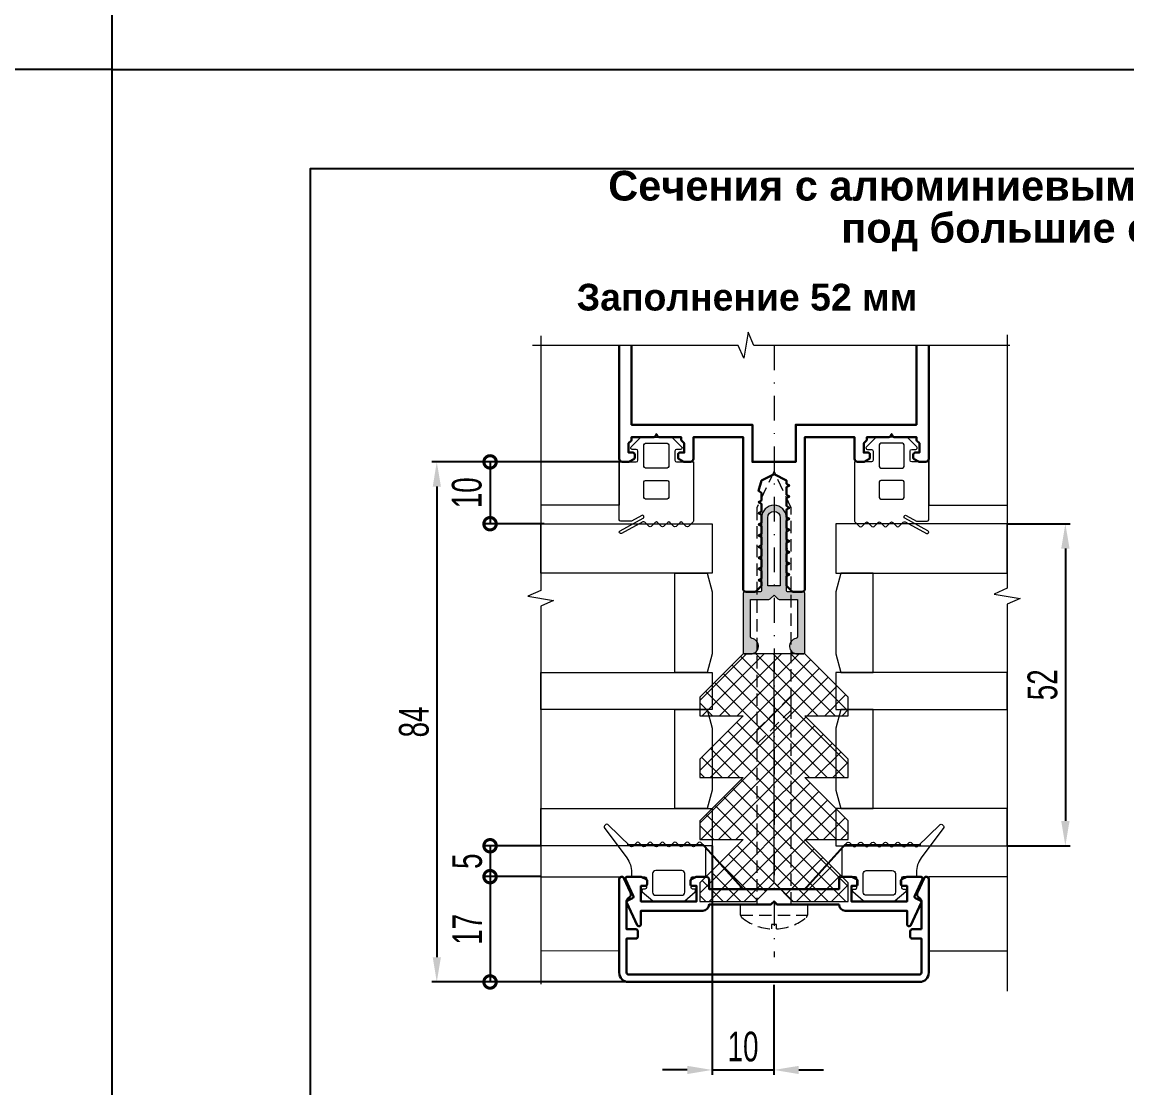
# Model space of a CAD drawing. Extents: x -37 to 8820, y -336 to 478.
# Drawn here: x 2510.9 to 2622.4, y 194.2 to 301.8 of the extents above; entities that cross this region are included whole.
import ezdxf

# ---------------------------------------------------------------- set-up
doc = ezdxf.new("R2010")
doc.units = 0
doc.header["$LTSCALE"] = 5
doc.linetypes.add('DASHDOT', pattern=[1, 0.5, -0.25, 0, -0.25])
doc.linetypes.add('HIDDEN', pattern=[0.375, 0.25, -0.125])
doc.layers.get('0').update_dxf_attribs({"linetype": 'CONTINUOUS', "lineweight": 30})
doc.layers.get('DEFPOINTS').update_dxf_attribs({"linetype": 'CONTINUOUS'})
for name, color, linetype, lineweight in [('1', 6, 'DASHDOT', 13), ('2', 3, 'HIDDEN', 13), ('Dimentions', 5, 'CONTINUOUS', 15), ('Glass', 5, 'CONTINUOUS', 20), ('Герлен', 7, 'CONTINUOUS', 60), ('Зигзаг', 1, 'CONTINUOUS', 15), ('Конструкции', 252, 'CONTINUOUS', 20), ('Текстовый', 7, 'CONTINUOUS', 9), ('Уплотнители', 1, 'CONTINUOUS', 20), ('Штриховка', 1, 'CONTINUOUS', 5)]:
    doc.layers.add(name, color=color, linetype=linetype, lineweight=lineweight)
doc.layers.add('Скрытые', color=14, linetype='CONTINUOUS', plot=False)
doc.styles.add('3', font='RUSS.SHX', dxfattribs={"width": 0.7, "height": 3})
doc.styles.add('Каталожный', font='arial.ttf', dxfattribs={"height": 2.5})
doc.dimstyles.new('MX1_6', dxfattribs={"dimtxt": 3, "dimasz": 2.5, "dimexe": 0.5, "dimexo": 0, "dimgap": 0.8, "dimtad": 1, "dimlfac": 1.6, "dimdsep": 46, "dimtxsty": '3', "dimcen": 0, "dimclrd": 256, "dimclre": 256, "dimclrt": 256, "dimaunit": 1, "dimadec": 0, "dimazin": 0, "dimtfac": 1, "dimtmove": 0, "dimatfit": 1, "dimfxl": 1, "dimtvp": 1, "dimtolj": 1, "dimtzin": 0, "dimarcsym": 0})

# ---------------------------------------------------------------- blocks, each defined once
blk = doc.blocks.new('*D1244')
at = {"layer": 'DEFPOINTS', "color": 0, "linetype": 'Continuous', "transparency": 16777216}
for p in [(2580.55, 218.63), (2586.8, 204.58), (2586.8, 196)]:
    blk.add_point(p, dxfattribs=at)
at = {"layer": 'Dimentions', "linetype": 'Continuous', "lineweight": -2, "transparency": 16777216}
for p, q in [((2580.55, 218.63), (2580.55, 195.5)), ((2586.8, 204.58), (2586.8, 195.5)), ((2578.05, 196), (2575.55, 196)), ((2580.55, 196), (2586.8, 196)), ((2589.3, 196), (2591.8, 196))]:
    blk.add_line(p, q, dxfattribs=at)
at = {"layer": 'Dimentions', "linetype": 'Continuous', "transparency": 16777216}
for points in [[(2578.05, 196.41), (2578.05, 195.58), (2580.55, 196)], [(2589.3, 196.41), (2589.3, 195.58), (2586.8, 196)]]:
    blk.add_solid(points, dxfattribs=at)
at = {"layer": 'Dimentions', "linetype": 'Continuous', "transparency": 16777216, "insert": (2583.68, 198.34), "char_height": 3, "attachment_point": 5, "style": '3'}
blk.add_mtext('\\A1;10', dxfattribs=at)
blk = doc.blocks.new('*D1245')
at = {"layer": 'DEFPOINTS', "color": 0, "linetype": 'Continuous', "transparency": 16777216}
for p in [(2610.35, 251.13), (2610.35, 218.63), (2616.22, 218.63)]:
    blk.add_point(p, dxfattribs=at)
at = {"layer": 'Dimentions', "linetype": 'Continuous', "lineweight": -2, "transparency": 16777216}
for p, q in [((2610.35, 251.13), (2616.72, 251.13)), ((2616.22, 248.63), (2616.22, 221.13)), ((2610.35, 218.63), (2616.72, 218.63))]:
    blk.add_line(p, q, dxfattribs=at)
at = {"layer": 'Dimentions', "linetype": 'Continuous', "transparency": 16777216}
for points in [[(2615.8, 248.63), (2616.64, 248.63), (2616.22, 251.13)], [(2615.8, 221.13), (2616.64, 221.13), (2616.22, 218.63)]]:
    blk.add_solid(points, dxfattribs=at)
at = {"layer": 'Dimentions', "linetype": 'Continuous', "transparency": 16777216, "insert": (2613.92, 234.88), "char_height": 3, "attachment_point": 5, "rotation": 90, "style": '3'}
blk.add_mtext('\\A1;52', dxfattribs=at)
blk = doc.blocks.new('_DotSmall')
at = {"color": 0, "linetype": 'ByBlock', "const_width": 0.5}
blk.add_lwpolyline([(-0.0625, 0, 1), (0.0625, 0, 1)], format="xyb", close=True, dxfattribs=at)
blk = doc.blocks.new('*D1246')
at = {"layer": 'DEFPOINTS', "color": 0, "linetype": 'Continuous', "transparency": 16777216}
for p in [(2563.26, 218.63), (2558.14, 215.51), (2563.26, 215.51)]:
    blk.add_point(p, dxfattribs=at)
at = {"layer": 'Dimentions', "linetype": 'Continuous', "lineweight": -2, "transparency": 16777216}
for p, q in [((2563.26, 218.63), (2557.64, 218.63)), ((2558.14, 218.63), (2558.14, 215.51)), ((2563.26, 215.51), (2557.64, 215.51))]:
    blk.add_line(p, q, dxfattribs=at)
at = {"layer": 'Dimentions', "linetype": 'Continuous', "lineweight": -2, "transparency": 16777216, "xscale": 2.5, "yscale": 2.5, "zscale": 2.5}
for p, rotation in [((2558.14, 218.63), 90), ((2558.14, 215.51), 270)]:
    blk.add_blockref('_DotSmall', p, dxfattribs=dict(at, rotation=rotation))
at = {"layer": 'Dimentions', "linetype": 'Continuous', "transparency": 16777216, "insert": (2555.84, 217.07), "char_height": 3, "attachment_point": 5, "rotation": 90, "style": '3'}
blk.add_mtext('\\A1;5', dxfattribs=at)
blk = doc.blocks.new('*D1247')
at = {"layer": 'DEFPOINTS', "color": 0, "linetype": 'Continuous', "transparency": 16777216}
for p in [(2563.26, 215.51), (2558.14, 204.88), (2572.12, 204.88)]:
    blk.add_point(p, dxfattribs=at)
at = {"layer": 'Dimentions', "linetype": 'Continuous', "lineweight": -2, "transparency": 16777216}
for p, q in [((2563.26, 215.51), (2557.64, 215.51)), ((2558.14, 215.51), (2558.14, 204.88)), ((2572.12, 204.88), (2557.64, 204.88))]:
    blk.add_line(p, q, dxfattribs=at)
at = {"layer": 'Dimentions', "linetype": 'Continuous', "lineweight": -2, "transparency": 16777216, "xscale": 2.5, "yscale": 2.5, "zscale": 2.5}
for p, rotation in [((2558.14, 215.51), 90), ((2558.14, 204.88), 270)]:
    blk.add_blockref('_DotSmall', p, dxfattribs=dict(at, rotation=rotation))
at = {"layer": 'Dimentions', "linetype": 'Continuous', "transparency": 16777216, "insert": (2555.84, 210.19), "char_height": 3, "attachment_point": 5, "rotation": 90, "style": '3'}
blk.add_mtext('\\A1;17', dxfattribs=at)
blk = doc.blocks.new('*D1248')
at = {"layer": 'DEFPOINTS', "color": 0, "linetype": 'Continuous', "transparency": 16777216}
for p in [(2572.42, 257.38), (2558.14, 251.14), (2563.61, 251.14)]:
    blk.add_point(p, dxfattribs=at)
at = {"layer": 'Dimentions', "linetype": 'Continuous', "lineweight": -2, "transparency": 16777216}
for p, q in [((2572.42, 257.38), (2557.64, 257.38)), ((2558.14, 257.38), (2558.14, 251.14)), ((2563.61, 251.14), (2557.64, 251.14))]:
    blk.add_line(p, q, dxfattribs=at)
at = {"layer": 'Dimentions', "linetype": 'Continuous', "lineweight": -2, "transparency": 16777216, "xscale": 2.5, "yscale": 2.5, "zscale": 2.5}
for p, rotation in [((2558.14, 257.38), 90), ((2558.14, 251.14), 270)]:
    blk.add_blockref('_DotSmall', p, dxfattribs=dict(at, rotation=rotation))
at = {"layer": 'Dimentions', "linetype": 'Continuous', "transparency": 16777216, "insert": (2555.8, 254.26), "char_height": 3, "attachment_point": 5, "rotation": 90, "style": '3'}
blk.add_mtext('\\A1;10', dxfattribs=at)
blk = doc.blocks.new('*D1249')
at = {"layer": 'DEFPOINTS', "color": 0, "linetype": 'Continuous', "transparency": 16777216}
for p in [(2571.78, 257.38), (2552.76, 204.88), (2572.12, 204.88)]:
    blk.add_point(p, dxfattribs=at)
at = {"layer": 'Dimentions', "linetype": 'Continuous', "lineweight": -2, "transparency": 16777216}
for p, q in [((2571.78, 257.38), (2552.26, 257.38)), ((2552.76, 254.88), (2552.76, 207.38)), ((2572.12, 204.88), (2552.26, 204.88))]:
    blk.add_line(p, q, dxfattribs=at)
at = {"layer": 'Dimentions', "linetype": 'Continuous', "transparency": 16777216}
for points in [[(2552.35, 254.88), (2553.18, 254.88), (2552.76, 257.38)], [(2552.35, 207.38), (2553.18, 207.38), (2552.76, 204.88)]]:
    blk.add_solid(points, dxfattribs=at)
at = {"layer": 'Dimentions', "linetype": 'Continuous', "transparency": 16777216, "insert": (2550.46, 231.13), "char_height": 3, "attachment_point": 5, "rotation": 90, "style": '3'}
blk.add_mtext('\\A1;84', dxfattribs=at)

msp = doc.modelspace()

# ---------------------------------------------------------------- hatches: boundary and pattern name
at = {"layer": 'Штриховка'}
h = msp.add_hatch(color=256, dxfattribs=at)
edge = h.paths.add_edge_path(flags=16)
edge.add_line((2586.1799, 244.8747), (2586.1799, 251.7497))
edge.add_arc((2586.8049, 251.7497), 0.625, 0, 180, ccw=False)
edge.add_line((2587.4299, 251.7497), (2587.4299, 244.8747))
edge.add_line((2587.4299, 244.8747), (2586.1799, 244.8747))
edge = h.paths.add_edge_path()
edge.add_arc((2589.1487, 238.781), 0.7813, 99.281799, 270)
edge.add_line((2589.1487, 237.9997), (2589.7424, 237.9997))
edge.add_arc((2589.7424, 238.1872), 0.1875, 270, 360)
edge.add_line((2589.9299, 238.1872), (2589.9299, 244.0622))
edge.add_arc((2589.7424, 244.0622), 0.1875, 0, 90)
edge.add_line((2589.7424, 244.2497), (2588.2424, 244.2497))
edge.add_arc((2588.2424, 244.4372), 0.1875, 180, 270, ccw=False)
edge.add_line((2588.0549, 244.4372), (2588.0549, 248.4997))
edge.add_arc((2588.0549, 248.6247), 0.125, 270, 450)
edge.add_line((2588.0549, 248.7497), (2588.0549, 251.7497))
edge.add_arc((2586.8049, 251.7497), 1.25, 0, 180)
edge.add_line((2585.5549, 251.7497), (2585.5549, 248.7497))
edge.add_arc((2585.5549, 248.6247), 0.125, 90, 270)
edge.add_line((2585.5549, 248.4997), (2585.5549, 244.4372))
edge.add_arc((2585.3674, 244.4372), 0.1875, -90, 0, ccw=False)
edge.add_line((2585.3674, 244.2497), (2583.8674, 244.2497))
edge.add_arc((2583.8674, 244.0622), 0.1875, 90, 180)
edge.add_line((2583.6799, 244.0622), (2583.6799, 238.1872))
edge.add_arc((2583.8674, 238.1872), 0.1875, 180, 270)
edge.add_line((2583.8674, 237.9997), (2584.4612, 237.9997))
edge.add_arc((2584.4612, 238.781), 0.7812, 270, 440.718201)
edge.add_arc((2584.6174, 239.737), 0.1875, 180, 260.718201, ccw=False)
edge.add_line((2584.4299, 239.737), (2584.4299, 243.4997))
edge.add_line((2584.4299, 243.4997), (2586.2898, 243.4997))
edge.add_arc((2586.2898, 243.6872), 0.1875, 270, 315)
edge.add_line((2586.4224, 243.5547), (2586.8049, 243.9372))
edge.add_line((2586.8049, 243.9372), (2587.1875, 243.5547))
edge.add_arc((2587.3201, 243.6872), 0.1875, 225, 270)
edge.add_line((2587.3201, 243.4997), (2589.1799, 243.4997))
edge.add_line((2589.1799, 243.4997), (2589.1799, 239.737))
edge.add_arc((2588.9924, 239.737), 0.1875, -80.718201, 0, ccw=False)
at = {"layer": 'Штриховка', "lineweight": 5}
h = msp.add_hatch(dxfattribs=at)
h.set_pattern_fill('NET', color=256, scale=10, angle=45, style=0)
h.set_pattern_definition([(45, (-2488.9941, 2925.4837), (-0.88388348, 0.88388348), []), (135, (-2488.9941, 2925.4837), (-0.88388348, -0.88388348), [])])
h.paths.add_polyline_path([(2588.6799, 213.011), (2594.3049, 213.011), (2594.3049, 214.886), (2589.9299, 219.261), (2594.3049, 219.261), (2594.3049, 221.136), (2589.9299, 225.511), (2594.3049, 225.511), (2594.3049, 227.386), (2589.9299, 231.761), (2594.3049, 231.761), (2594.3049, 233.636), (2589.9299, 238.011), (2583.6799, 238.011), (2579.3049, 233.636), (2579.3049, 231.761), (2583.6799, 231.761), (2579.3049, 227.386), (2579.3049, 225.511), (2583.6799, 225.511), (2579.3049, 221.136), (2579.3049, 219.261), (2583.6799, 219.261), (2579.3049, 214.886), (2579.3049, 213.011), (2584.9299, 213.011), (2586.8049, 214.886)])

# ---------------------------------------------------------------- linework, layer by layer
msp.add_lwpolyline([(2571.1799, 269.1469), (2571.1799, 257.6956, 0.41421356), (2571.4924, 257.3831), (2572.0732, 257.3831, 0.11643382), (2572.157, 257.4029), (2572.6388, 257.6438, 0.28407904), (2572.7424, 257.8115), (2572.7424, 258.1331, 0.41421356), (2572.5549, 258.3206), (2572.1174, 258.3206), (2572.1174, 259.2581), (2572.375, 259.5157, 0.19891237), (2572.4299, 259.6483), (2572.4299, 259.8831), (2574.6578, 259.8831, 0.28407904), (2574.8255, 259.9868), (2574.9299, 260.1956), (2575.0344, 259.9868, 0.28407904), (2575.2021, 259.8831), (2577.4299, 259.8831), (2577.4299, 259.6483, 0.19891237), (2577.4849, 259.5157), (2577.7424, 259.2581), (2577.7424, 258.3206), (2577.3049, 258.3206, 0.41421356), (2577.1174, 258.1331), (2577.1174, 257.8115, 0.28407904), (2577.2211, 257.6438), (2577.7029, 257.4029, 0.11643382), (2577.7867, 257.3831), (2578.3674, 257.3831, 0.41421356), (2578.6799, 257.6956), (2578.6799, 259.8831), (2583.6799, 259.8831), (2583.6799, 244.5706, 0.41421356), (2583.9924, 244.2581), (2584.8523, 244.2581, 0.19891237), (2584.9849, 244.313), (2585.5, 244.8282, 0.19891237), (2585.5549, 244.9608), (2585.5549, 245.1735, 0.28407904), (2585.4513, 245.3412), (2585.2424, 245.4456), (2585.4513, 245.55, 0.28407904), (2585.5549, 245.7177), (2585.5549, 246.2985, 0.28407904), (2585.4513, 246.4662), (2585.2424, 246.5706), (2585.4513, 246.675, 0.28407904), (2585.5549, 246.8427), (2585.5549, 247.4235, 0.28407904), (2585.4513, 247.5912), (2585.2424, 247.6956), (2585.4513, 247.8, 0.28407904), (2585.5549, 247.9677), (2585.5549, 248.5485, 0.28407904), (2585.4513, 248.7162), (2585.2424, 248.8206), (2585.4513, 248.925, 0.28407904), (2585.5549, 249.0927), (2585.5549, 249.6735, 0.28407904), (2585.4513, 249.8412), (2585.2424, 249.9456), (2585.4513, 250.05, 0.28407904), (2585.5549, 250.2177), (2585.5549, 250.7985, 0.28407904), (2585.4513, 250.9662), (2585.2424, 251.0706), (2585.4513, 251.175, 0.28407904), (2585.5549, 251.3427), (2585.5549, 251.9235, 0.28407904), (2585.4513, 252.0912), (2585.2424, 252.1956), (2585.4513, 252.3, 0.28407904), (2585.5549, 252.4677), (2585.5549, 253.0485, 0.28407904), (2585.4513, 253.2162), (2585.2424, 253.3206), (2585.4513, 253.425, 0.28407904), (2585.5549, 253.5927), (2585.5549, 254.1735, 0.28407904), (2585.4513, 254.3412), (2585.2424, 254.4456), (2585.5549, 255.5081), (2586.8049, 256.1331), (2588.0549, 255.5081), (2588.0549, 255.2802, 0.28407904), (2588.1586, 255.1125), (2588.3674, 255.0081), (2588.1586, 254.9037, 0.28407904), (2588.0549, 254.736), (2588.0549, 254.1552, 0.28407904), (2588.1586, 253.9875), (2588.3674, 253.8831), (2588.1586, 253.7787, 0.28407904), (2588.0549, 253.611), (2588.0549, 253.0302, 0.28407904), (2588.1586, 252.8625), (2588.3674, 252.7581), (2588.1586, 252.6537, 0.28407904), (2588.0549, 252.486), (2588.0549, 251.9052, 0.28407904), (2588.1586, 251.7375), (2588.3674, 251.6331), (2588.1586, 251.5287, 0.28407904), (2588.0549, 251.361), (2588.0549, 250.7802, 0.28407904), (2588.1586, 250.6125), (2588.3674, 250.5081), (2588.1586, 250.4037, 0.28407904), (2588.0549, 250.236), (2588.0549, 249.6552, 0.28407904), (2588.1586, 249.4875), (2588.3674, 249.3831), (2588.1586, 249.2787, 0.28407904), (2588.0549, 249.111), (2588.0549, 248.5302, 0.28407904), (2588.1586, 248.3625), (2588.3674, 248.2581), (2588.1586, 248.1537, 0.28407904), (2588.0549, 247.986), (2588.0549, 247.4052, 0.28407904), (2588.1586, 247.2375), (2588.3674, 247.1331), (2588.1586, 247.0287, 0.28407904), (2588.0549, 246.861), (2588.0549, 246.2802, 0.28407904), (2588.1586, 246.1125), (2588.3674, 246.0081), (2588.1586, 245.9037, 0.28407904), (2588.0549, 245.736), (2588.0549, 244.9608, 0.19891237), (2588.1099, 244.8282), (2588.625, 244.313, 0.19891237), (2588.7576, 244.2581), (2589.6174, 244.2581, 0.41421356), (2589.9299, 244.5706), (2589.9299, 259.8831), (2594.9299, 259.8831), (2594.9299, 257.6956, 0.41421356), (2595.2424, 257.3831), (2595.8232, 257.3831, 0.11643382), (2595.907, 257.4029), (2596.3888, 257.6438, 0.28407904), (2596.4924, 257.8115), (2596.4924, 258.1331, 0.41421356), (2596.3049, 258.3206), (2595.8674, 258.3206), (2595.8674, 259.2581), (2596.125, 259.5157, 0.19891237), (2596.1799, 259.6483), (2596.1799, 259.8831), (2598.4078, 259.8831, 0.28407904), (2598.5755, 259.9868), (2598.6799, 260.1956), (2598.7844, 259.9868, 0.28407904), (2598.9521, 259.8831), (2601.1799, 259.8831), (2601.1799, 259.6483, 0.19891237), (2601.2349, 259.5157), (2601.4924, 259.2581), (2601.4924, 258.3206), (2601.0549, 258.3206, 0.41421356), (2600.8674, 258.1331), (2600.8674, 257.8115, 0.28407904), (2600.9711, 257.6438), (2601.4529, 257.4029, 0.11643382), (2601.5367, 257.3831), (2602.1174, 257.3831, 0.41421356), (2602.4299, 257.6956), (2602.4299, 269.1469)], format="xyb")
msp.add_lwpolyline([(2572.4299, 269.1469), (2572.4299, 261.1331), (2584.6174, 261.1331), (2584.6174, 257.3831), (2588.9924, 257.3831), (2588.9924, 261.1331), (2601.1799, 261.1331), (2601.1799, 269.1469)])
for points in [[(2601.6799, 210.1956), (2601.6799, 213.0214, 0.27973928), (2601.478, 213.3541, -0.40155944), (2601.2834, 213.9271), (2601.9534, 215.3638, -0.80258485), (2602.4299, 215.2581), (2602.4299, 205.8206, -0.41421356), (2601.4924, 204.8831), (2572.1174, 204.8831, -0.41421356), (2571.1799, 205.8206), (2571.1799, 215.2581, -0.80258485), (2571.6565, 215.3638), (2572.3265, 213.9271, -0.40155944), (2572.1319, 213.3541, 0.27973928), (2571.9299, 213.0214), (2571.9299, 210.1956), (2572.8674, 210.1956, -0.41421356), (2573.0549, 210.0081), (2573.0549, 209.4456, -0.41421356), (2572.8674, 209.2581), (2571.9299, 209.2581), (2571.9299, 205.8206, 0.41421356), (2572.1174, 205.6331), (2601.4924, 205.6331, 0.41421356), (2601.6799, 205.8206), (2601.6799, 209.2581), (2600.7424, 209.2581, -0.41421356), (2600.5549, 209.4456), (2600.5549, 210.0081, -0.41421356), (2600.7424, 210.1956)], [(2593.3674, 212.6956), (2587.1951, 212.6956, -0.19891237), (2587.0625, 212.7505), (2586.8049, 213.0081), (2586.5474, 212.7505, -0.19891237), (2586.4148, 212.6956), (2580.2424, 212.6956, -0.41421356), (2579.6174, 212.0706), (2573.3674, 212.0706), (2573.3674, 210.6956, -0.41421356), (2573.1799, 210.5081), (2573.161, 210.5081, -0.29147342), (2572.991, 210.6164), (2571.9475, 212.8542, -0.41421356), (2572.0382, 213.1033), (2572.51, 213.3234, 0.41421356), (2572.6007, 213.5725), (2571.8225, 215.2414, -0.54861879), (2571.9924, 215.5081), (2573.3232, 215.5081, -0.11643382), (2573.407, 215.4883), (2573.8888, 215.2474, -0.28407904), (2573.9924, 215.0797), (2573.9924, 214.7581, -0.41421356), (2573.8049, 214.5706), (2573.3674, 214.5706), (2573.3674, 213.0081), (2578.9924, 213.0081), (2578.9924, 214.5706), (2578.5549, 214.5706, -0.41421356), (2578.3674, 214.7581), (2578.3674, 215.0797, -0.28407904), (2578.4711, 215.2474), (2578.9529, 215.4883, -0.11643382), (2579.0367, 215.5081), (2579.9299, 215.5081, -0.41421356), (2580.2424, 215.1956), (2580.2424, 214.2581), (2593.3674, 214.2581), (2593.3674, 215.1956, -0.41421356), (2593.6799, 215.5081), (2594.5732, 215.5081, -0.11643382), (2594.657, 215.4883), (2595.1388, 215.2474, -0.28407904), (2595.2424, 215.0797), (2595.2424, 214.7581, -0.41421356), (2595.0549, 214.5706), (2594.6174, 214.5706), (2594.6174, 213.0081), (2600.2424, 213.0081), (2600.2424, 214.5706), (2599.8049, 214.5706, -0.41421356), (2599.6174, 214.7581), (2599.6174, 215.0797, -0.28407904), (2599.7211, 215.2474), (2600.2029, 215.4883, -0.11643382), (2600.2867, 215.5081), (2601.6174, 215.5081, -0.54861879), (2601.7874, 215.2414), (2601.0092, 213.5725, 0.41421356), (2601.0999, 213.3234), (2601.5717, 213.1033, -0.41421356), (2601.6624, 212.8542), (2600.6189, 210.6164, -0.29147342), (2600.4489, 210.5081), (2600.4299, 210.5081, -0.41421356), (2600.2424, 210.6956), (2600.2424, 212.0706), (2593.9924, 212.0706, -0.41421356)]]:
    msp.add_lwpolyline(points, format="xyb", close=True)
at = {"layer": '1'}
msp.add_line((2586.8049, 269.1469), (2586.8049, 207.3831), dxfattribs=at)
at = {"layer": '2'}
msp.add_line((2583.4299, 211.6395), (2590.1799, 211.6395), dxfattribs=at)
for points in [[(2588.5237, 212.6956), (2588.5237, 252.7597), (2586.8049, 256.4456), (2585.0862, 252.7597), (2585.0862, 212.6956)], [(2585.0862, 228.8865), (2588.5237, 232.324), (2588.5237, 233.7563), (2585.0862, 230.3188)]]:
    msp.add_lwpolyline(points, close=True, dxfattribs=at)
msp.add_lwpolyline([(2586.5593, 210.2327, -0.16184886), (2583.5436, 211.3985, -0.22388754), (2583.4299, 211.6395), (2583.4299, 212.6956), (2590.1799, 212.6956), (2590.1799, 211.6395, -0.22388754), (2590.0663, 211.3985, -0.16184886), (2587.0506, 210.2327), (2587.0506, 210.6704), (2586.5593, 210.6704)], format="xyb", close=True, dxfattribs=at)
at = {"layer": 'Glass'}
for points in [[(2580.5549, 246.1331), (2563.2598, 246.1331), (2563.2598, 251.1331), (2580.5549, 251.1331)], [(2593.0549, 246.1331), (2610.3501, 246.1331), (2610.3501, 251.1331), (2593.0549, 251.1331)], [(2580.0525, 236.1331), (2576.8049, 236.1331), (2576.8049, 246.1331), (2580.0525, 246.1331), (2580.5549, 244.2581), (2580.5549, 238.0081)], [(2593.5573, 236.1331), (2596.8049, 236.1331), (2596.8049, 246.1331), (2593.5573, 246.1331), (2593.0549, 244.2581), (2593.0549, 238.0081)], [(2563.2598, 236.1331), (2580.5549, 236.1331), (2580.5549, 232.3831), (2563.2598, 232.3831)], [(2610.3501, 236.1331), (2593.0549, 236.1331), (2593.0549, 232.3831), (2610.3501, 232.3831)], [(2580.0525, 222.3831), (2576.8049, 222.3831), (2576.8049, 232.3831), (2580.0525, 232.3831), (2580.5549, 230.5081), (2580.5549, 224.2581)], [(2593.5573, 222.3831), (2596.8049, 222.3831), (2596.8049, 232.3831), (2593.5573, 232.3831), (2593.0549, 230.5081), (2593.0549, 224.2581)], [(2563.2598, 222.3831), (2580.5549, 222.3831), (2580.5549, 218.6331), (2563.2598, 218.6331)], [(2610.3501, 222.3831), (2593.0549, 222.3831), (2593.0549, 218.6331), (2610.3501, 218.6331)]]:
    msp.add_lwpolyline(points, close=True, dxfattribs=at)
at = {"layer": 'Герлен', "ltscale": 2, "const_width": 0.1875}
msp.add_lwpolyline([(2571.9669, 218.7234), (2579.6544, 218.7234), (2583.6799, 214.2581), (2589.9299, 214.2581), (2593.9555, 218.7234), (2601.643, 218.7234)], dxfattribs=at)
at = {"layer": 'Зигзаг'}
for points in [[(2563.2598, 270.1033), (2563.2598, 244.4117), (2561.9419, 243.8308), (2564.5546, 243.3952), (2563.2598, 242.8127), (2563.2598, 204.6715)], [(2610.6183, 269.1469), (2584.7805, 269.1469), (2584.1996, 270.4648), (2583.764, 267.8521), (2583.1815, 269.1469), (2562.4259, 269.1469)], [(2610.3501, 270.2066), (2610.3501, 244.6187), (2609.0322, 244.0379), (2611.6449, 243.6022), (2610.3501, 243.0197), (2610.3501, 203.9507)]]:
    msp.add_lwpolyline(points, dxfattribs=at)
at = {"layer": 'Конструкции'}
for points in [[(2571.1799, 269.1469), (2571.1799, 253.0081), (2563.2598, 253.0043)], [(2602.4299, 269.1469), (2602.4299, 253.0081), (2610.3501, 253.0081)], [(2563.2598, 215.5043), (2571.1799, 215.5081), (2571.1799, 208.0081), (2563.2598, 208.0043)], [(2610.3501, 215.5081), (2602.4299, 215.5081), (2602.4299, 208.0081), (2610.3501, 208.0081)]]:
    msp.add_lwpolyline(points, dxfattribs=at)
at = {"layer": 'Скрытые', "linetype": 'Continuous'}
msp.add_line((2520, 297), (2520, 477.801), dxfattribs=at)
for points in [[(2520, 297), (2310, 297), (2310, 0), (2520, 0)], [(2520, 297), (2730, 297), (2730, 0), (2520, 0)], [(2540, 10), (2540, 287), (2705, 287), (2705, 10)]]:
    msp.add_lwpolyline(points, close=True, dxfattribs=at)
at = {"layer": 'Уплотнители'}
msp.add_line((2586.8049, 214.886), (2586.8049, 237.0735), dxfattribs=at)
for points in [[(2573.4492, 251.969), (2572.4041, 251.402, -0.12491271), (2572.3296, 251.3831), (2571.3362, 251.3831, -0.41421356), (2571.1799, 251.5394), (2571.1799, 257.3831), (2572.8987, 257.3831, 0.41421356), (2573.0549, 257.5394), (2573.0549, 258.4769, 0.41421356), (2572.8987, 258.6331), (2572.4924, 258.6331, -0.66858666), (2572.3821, 258.9), (2573.3217, 259.8375, -0.19861919), (2573.4321, 259.8831), (2576.4278, 259.8831, -0.19861919), (2576.5382, 259.8375), (2577.4778, 258.9, -0.66858666), (2577.3674, 258.6331), (2576.9612, 258.6331, 0.41421356), (2576.8049, 258.4769), (2576.8049, 257.5394, 0.41421356), (2576.9612, 257.3831), (2578.6799, 257.3831), (2578.6799, 251.4478, -0.19891237), (2578.6342, 251.3373), (2578.1654, 250.8686, -0.41421356), (2577.9445, 250.8686), (2577.5404, 251.2726, 0.41421356), (2577.3195, 251.2726), (2576.9154, 250.8686, -0.41421356), (2576.6945, 250.8686), (2576.2904, 251.2726, 0.41421356), (2576.0695, 251.2726), (2575.6654, 250.8686, -0.41421356), (2575.4445, 250.8686), (2575.0404, 251.2726, 0.41421356), (2574.8195, 251.2726), (2574.4154, 250.8686, -0.41421356), (2574.1945, 250.8686), (2573.7624, 251.3006, 0.33207606), (2573.5774, 251.3275), (2571.4107, 250.152, -1), (2571.2617, 250.4267), (2573.5982, 251.6943, 1)], [(2600.1607, 251.969), (2601.2058, 251.402, 0.12491271), (2601.2803, 251.3831), (2602.2737, 251.3831, 0.41421356), (2602.4299, 251.5394), (2602.4299, 257.3831), (2600.7112, 257.3831, -0.41421356), (2600.5549, 257.5394), (2600.5549, 258.4769, -0.41421356), (2600.7112, 258.6331), (2601.1174, 258.6331, 0.66858666), (2601.2278, 258.9), (2600.2882, 259.8375, 0.19861919), (2600.1778, 259.8831), (2597.1821, 259.8831, 0.19861919), (2597.0717, 259.8375), (2596.1321, 258.9, 0.66858666), (2596.2424, 258.6331), (2596.6487, 258.6331, -0.41421356), (2596.8049, 258.4769), (2596.8049, 257.5394, -0.41421356), (2596.6487, 257.3831), (2594.9299, 257.3831), (2594.9299, 251.4478, 0.19891237), (2594.9757, 251.3373), (2595.4445, 250.8686, 0.41421356), (2595.6654, 250.8686), (2596.0695, 251.2726, -0.41421356), (2596.2904, 251.2726), (2596.6945, 250.8686, 0.41421356), (2596.9154, 250.8686), (2597.3195, 251.2726, -0.41421356), (2597.5404, 251.2726), (2597.9445, 250.8686, 0.41421356), (2598.1654, 250.8686), (2598.5695, 251.2726, -0.41421356), (2598.7904, 251.2726), (2599.1945, 250.8686, 0.41421356), (2599.4154, 250.8686), (2599.8475, 251.3006, -0.33207606), (2600.0325, 251.3275), (2602.1992, 250.152, 1), (2602.3482, 250.4267), (2600.0117, 251.6943, -1)], [(2573.8362, 259.2581), (2576.0237, 259.2581, -0.41421356), (2576.1799, 259.1019), (2576.1799, 256.9144, -0.41421356), (2576.0237, 256.7581), (2573.8362, 256.7581, -0.41421356), (2573.6799, 256.9144), (2573.6799, 259.1019, -0.41421356)], [(2599.7737, 259.2581), (2597.5862, 259.2581, 0.41421356), (2597.4299, 259.1019), (2597.4299, 256.9144, 0.41421356), (2597.5862, 256.7581), (2599.7737, 256.7581, 0.41421356), (2599.9299, 256.9144), (2599.9299, 259.1019, 0.41421356)], [(2573.8362, 255.5081), (2576.0237, 255.5081, -0.41421356), (2576.1799, 255.3519), (2576.1799, 253.7894, -0.41421356), (2576.0237, 253.6331), (2573.8362, 253.6331, -0.41421356), (2573.6799, 253.7894), (2573.6799, 255.3519, -0.41421356)], [(2599.7737, 255.5081), (2597.5862, 255.5081, 0.41421356), (2597.4299, 255.3519), (2597.4299, 253.7894, 0.41421356), (2597.5862, 253.6331), (2599.7737, 253.6331, 0.41421356), (2599.9299, 253.7894), (2599.9299, 255.3519, 0.41421356)], [(2589.0227, 239.552, 0.92211283), (2589.1487, 237.9997), (2589.7424, 237.9997, 0.41421356), (2589.9299, 238.1872), (2589.9299, 244.0622, 0.41421356), (2589.7424, 244.2497), (2588.2424, 244.2497, -0.41421356), (2588.0549, 244.4372), (2588.0549, 248.4997, 1), (2588.0549, 248.7497), (2588.0549, 251.7497, 1), (2585.5549, 251.7497), (2585.5549, 248.7497, 1), (2585.5549, 248.4997), (2585.5549, 244.4372, -0.41421356), (2585.3674, 244.2497), (2583.8674, 244.2497, 0.41421356), (2583.6799, 244.0622), (2583.6799, 238.1872, 0.41421356), (2583.8674, 237.9997), (2584.4612, 237.9997, 0.92211283), (2584.5872, 239.552, -0.36752318), (2584.4299, 239.737), (2584.4299, 243.4997), (2586.2898, 243.4997, 0.19891237), (2586.4224, 243.5547), (2586.8049, 243.9372), (2587.1875, 243.5547, 0.19891237), (2587.3201, 243.4997), (2589.1799, 243.4997), (2589.1799, 239.737, -0.36752318)], [(2586.1799, 244.8747), (2586.1799, 251.7497, -1), (2587.4299, 251.7497), (2587.4299, 244.8747)], [(2578.5862, 214.2581, -0.41421356), (2578.4299, 214.4144), (2578.4299, 215.3519, -0.41421356), (2578.5862, 215.5081), (2579.9299, 215.5081), (2579.9299, 218.396, 0.19891237), (2579.8933, 218.4844), (2579.4154, 218.9623, 0.41421356), (2579.1945, 218.9623), (2578.7904, 218.5583, -0.41421356), (2578.5695, 218.5583), (2578.1654, 218.9623, 0.41421356), (2577.9445, 218.9623), (2577.5404, 218.5583, -0.41421356), (2577.3195, 218.5583), (2576.9154, 218.9623, 0.41421356), (2576.6945, 218.9623), (2576.2904, 218.5583, -0.41421356), (2576.0695, 218.5583), (2575.6654, 218.9623, 0.41421356), (2575.4445, 218.9623), (2575.0404, 218.5583, -0.41421356), (2574.8195, 218.5583), (2574.4154, 218.9623, 0.41421356), (2574.1945, 218.9623), (2573.7904, 218.5583, -0.41421356), (2573.5695, 218.5583), (2573.1654, 218.9623, 0.41421356), (2572.9445, 218.9623), (2572.5404, 218.5583, -0.41421356), (2572.3195, 218.5583), (2570.0404, 220.7726, 0.41421356), (2569.8195, 220.7726), (2569.6881, 220.6413, 0.29253821), (2569.652, 220.4768), (2571.9328, 217.4236, -0.16178775), (2572.4299, 215.9274), (2572.4299, 215.5081), (2573.7737, 215.5081, -0.41421356), (2573.9299, 215.3519), (2573.9299, 214.4144, -0.41421356), (2573.7737, 214.2581), (2573.6174, 214.2581, 0.66858666), (2573.5071, 213.9912), (2574.5717, 213.0537, 0.19861919), (2574.6821, 213.0081), (2577.6778, 213.0081, 0.19861919), (2577.7882, 213.0537), (2578.8528, 213.9912, 0.66858666), (2578.7424, 214.2581)], [(2595.0237, 214.2581, 0.41421356), (2595.1799, 214.4144), (2595.1799, 215.3519, 0.41421356), (2595.0237, 215.5081), (2593.6799, 215.5081), (2593.6799, 218.396, -0.19891237), (2593.7166, 218.4844), (2594.1945, 218.9623, -0.41421356), (2594.4154, 218.9623), (2594.8195, 218.5583, 0.41421356), (2595.0404, 218.5583), (2595.4445, 218.9623, -0.41421356), (2595.6654, 218.9623), (2596.0695, 218.5583, 0.41421356), (2596.2904, 218.5583), (2596.6945, 218.9623, -0.41421356), (2596.9154, 218.9623), (2597.3195, 218.5583, 0.41421356), (2597.5404, 218.5583), (2597.9445, 218.9623, -0.41421356), (2598.1654, 218.9623), (2598.5695, 218.5583, 0.41421356), (2598.7904, 218.5583), (2599.1945, 218.9623, -0.41421356), (2599.4154, 218.9623), (2599.8195, 218.5583, 0.41421356), (2600.0404, 218.5583), (2600.4445, 218.9623, -0.41421356), (2600.6654, 218.9623), (2601.0695, 218.5583, 0.41421356), (2601.2904, 218.5583), (2603.5695, 220.7726, -0.41421356), (2603.7904, 220.7726), (2603.9218, 220.6413, -0.29253821), (2603.9579, 220.4768), (2601.6771, 217.4236, 0.16178775), (2601.1799, 215.9274), (2601.1799, 215.5081), (2599.8362, 215.5081, 0.41421356), (2599.6799, 215.3519), (2599.6799, 214.4144, 0.41421356), (2599.8362, 214.2581), (2599.9924, 214.2581, -0.66858666), (2600.1028, 213.9912), (2599.0382, 213.0537, -0.19861919), (2598.9278, 213.0081), (2595.9321, 213.0081, -0.19861919), (2595.8217, 213.0537), (2594.7571, 213.9912, -0.66858666), (2594.8674, 214.2581)], [(2574.8674, 213.6331), (2577.4924, 213.6331, 0.41421356), (2577.8049, 213.9456), (2577.8049, 215.8206, 0.41421356), (2577.4924, 216.1331), (2574.8674, 216.1331, 0.41421356), (2574.5549, 215.8206), (2574.5549, 213.9456, 0.41421356)], [(2598.7424, 213.6331), (2596.1174, 213.6331, -0.41421356), (2595.8049, 213.9456), (2595.8049, 215.8206, -0.41421356), (2596.1174, 216.1331), (2598.7424, 216.1331, -0.41421356), (2599.0549, 215.8206), (2599.0549, 213.9456, -0.41421356)]]:
    msp.add_lwpolyline(points, format="xyb", close=True, dxfattribs=at)
msp.add_lwpolyline([(2588.6799, 213.011), (2594.3049, 213.011), (2594.3049, 214.886), (2589.9299, 219.261), (2594.3049, 219.261), (2594.3049, 221.136), (2589.9299, 225.511), (2594.3049, 225.511), (2594.3049, 227.386), (2589.9299, 231.761), (2594.3049, 231.761), (2594.3049, 233.636), (2589.9299, 238.011), (2583.6799, 238.011), (2579.3049, 233.636), (2579.3049, 231.761), (2583.6799, 231.761), (2579.3049, 227.386), (2579.3049, 225.511), (2583.6799, 225.511), (2579.3049, 221.136), (2579.3049, 219.261), (2583.6799, 219.261), (2579.3049, 214.886), (2579.3049, 213.011), (2584.9299, 213.011), (2586.8049, 214.886)], close=True, dxfattribs=at)

# ---------------------------------------------------------------- texts
at = {"layer": 'Текстовый', "linetype": 'Continuous', "insert": (2622.5, 282.7033), "char_height": 3, "width": 165, "attachment_point": 5, "line_spacing_factor": 0.85, "style": 'Каталожный'}
msp.add_mtext('{\\fArial|b1|i0|c204|p34;Сечения с алюминиевыми подкладками КПС 1126\\Pпод большие стеклопакеты}', dxfattribs=at)
at = {"layer": 'Текстовый', "linetype": 'Continuous', "insert": (2562.7523, 275.3606), "char_height": 2.7, "width": 42.664921, "attachment_point": 1, "style": 'Каталожный'}
msp.add_mtext('\\pxqc;{\\fArial|b1|i0|c204|p34;Заполнение 52 мм}', dxfattribs=at)

# ---------------------------------------------------------------- dimensions: what is measured, and where the dimension line sits
at = {"layer": 'Dimentions', "linetype": 'Continuous'}
for base, p1, p2, picture, middle in [((2558.1384, 251.136), (2572.4203, 257.3831), (2563.607, 251.136), '*D1248', (2555.7955, 254.2595)), ((2558.1384, 215.5052), (2563.2598, 218.6331), (2563.2598, 215.5052), '*D1246', (2555.8384, 217.0692)), ((2558.1384, 204.8831), (2563.2598, 215.5052), (2572.1174, 204.8831), '*D1247', (2555.8384, 210.1942))]:
    dim = msp.add_linear_dim(base=base, p1=p1, p2=p2, angle=90, dimstyle='MX1_6', override={"dimdec": 0, "dimblk1": 'DotSmall', "dimblk2": 'DotSmall', "dimsah": 1}, dxfattribs=at)
    dim.commit()
    dim.dimension.update_dxf_attribs({"geometry": picture, "text_midpoint": middle})
for base, p1, p2, picture, middle in [((2552.7648, 204.8831), (2571.7828, 257.3831), (2572.1174, 204.8831), '*D1249', (2550.4648, 231.1331)), ((2616.2184, 218.6331), (2610.3501, 251.1331), (2610.3501, 218.6331), '*D1245', (2613.9184, 234.8831))]:
    dim = msp.add_linear_dim(base=base, p1=p1, p2=p2, angle=90, dimstyle='MX1_6', dxfattribs=at)
    dim.commit()
    dim.dimension.update_dxf_attribs({"geometry": picture, "text_midpoint": middle})
dim = msp.add_linear_dim(base=(2586.8049, 195.998), p1=(2580.5549, 218.6331), p2=(2586.8049, 204.5759), dimstyle='MX1_6', dxfattribs=at)
dim.commit()
dim.dimension.update_dxf_attribs({"geometry": '*D1244', "text_midpoint": (2583.6799, 198.3409)})

doc.saveas('drawing.dxf')
